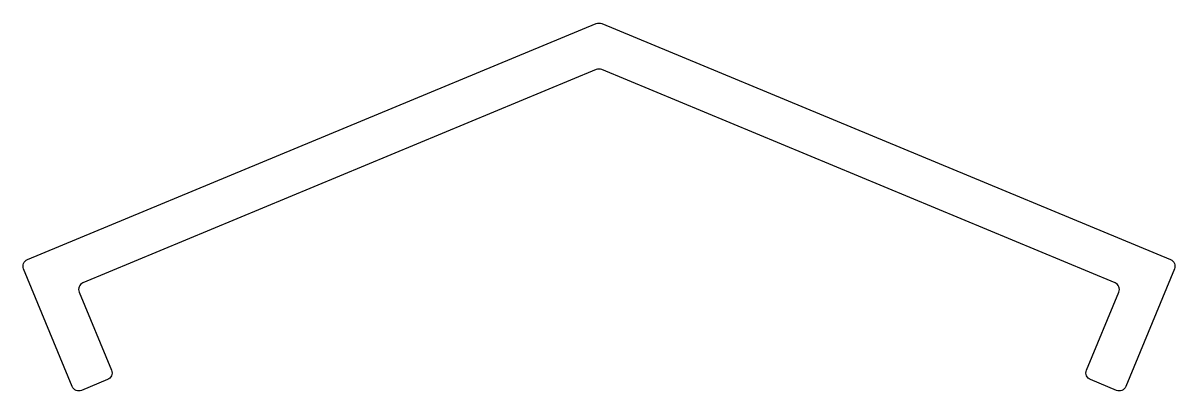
# Model space of a CAD drawing. Extents: x 324.7 to 406.1, y 206.6 to 232.6.
import ezdxf

# ---------------------------------------------------------------- set-up
doc = ezdxf.new("R2010")
doc.units = 0
doc.header["$LTSCALE"] = 15
doc.layers.get('0').update_dxf_attribs({"linetype": 'CONTINUOUS'})

msp = doc.modelspace()

# ---------------------------------------------------------------- linework, layer by layer
at = {"color": 0, "linetype": 'CONTINUOUS', "ltscale": 0.009}
msp.add_lwpolyline([(402.656, 206.888, -0.414214), (402.003, 206.617), (400.155, 207.382, -0.414214), (399.884, 208.036), (402.172, 213.558, 0.414045), (401.901, 214.211), (365.608, 229.269, 0.199211), (365.225, 229.269), (328.932, 214.211, 0.414045), (328.661, 213.558), (330.949, 208.036, -0.414214), (330.678, 207.382), (328.83, 206.617, -0.414214), (328.177, 206.888), (324.733, 215.203, -0.414214), (325.004, 215.856), (365.225, 232.516, -0.198912), (365.608, 232.516), (405.829, 215.856, -0.414214), (406.1, 215.203)], format="xyb", close=True, dxfattribs=at)

doc.saveas('drawing.dxf')
